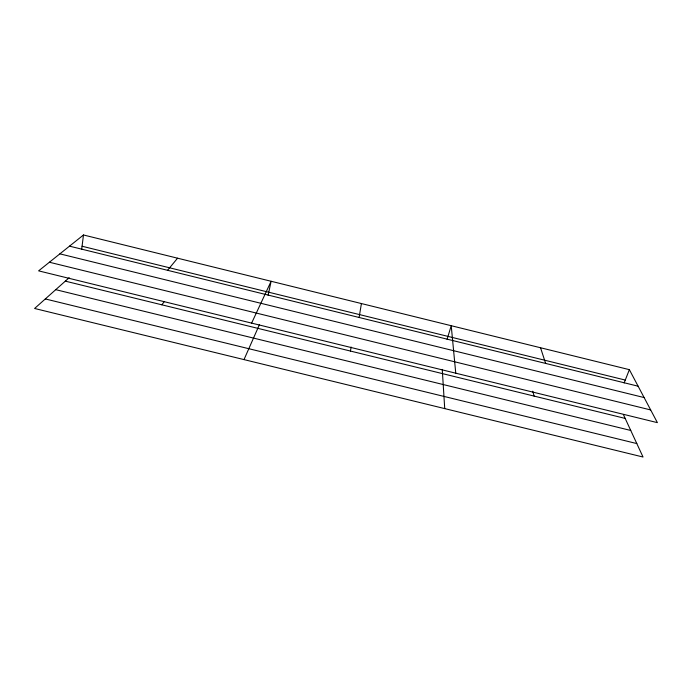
<?xml version="1.0" encoding="UTF-8"?>
<svg xmlns="http://www.w3.org/2000/svg" width="692" height="692" viewBox="0 0 692 692"><rect width="100%" height="100%" fill="white"/><g stroke="black" fill="none" stroke-linecap="round" stroke-linejoin="round"><path stroke-width="1.04" d="M81.673 249.371L83.481 234.977L629.365 369.666L657.4 422.648L38.614 270.857L83.481 234.977M359.105 317.481L361.414 303.554M350.429 351.052L351.129 347.038M268.124 295.285L271.117 281.272L251.62 323.103M447.093 339.357L451.219 325.707L455.76 373.187M624.132 382.961L629.365 369.666M243.999 359.598L259.483 324.557M161.85 304.809L164.367 301.487M167.559 270.304L177.567 258.194M69.191 277.7L34.6 308.476L643.032 457.023L623.38 414.525M65.316 281.142L625.179 418.418M55.741 289.663L630.749 430.467M45.317 298.944L636.813 443.572M82.071 246.24L625.265 380.064M69.503 246.153L638.119 386.197M59.884 253.852L644.131 397.563M49.4 262.233L650.67 409.941M540.538 347.747L545.642 363.421M532.762 391.17L534.112 396.092M442.257 369.398L444.722 408.609"/></g></svg>
